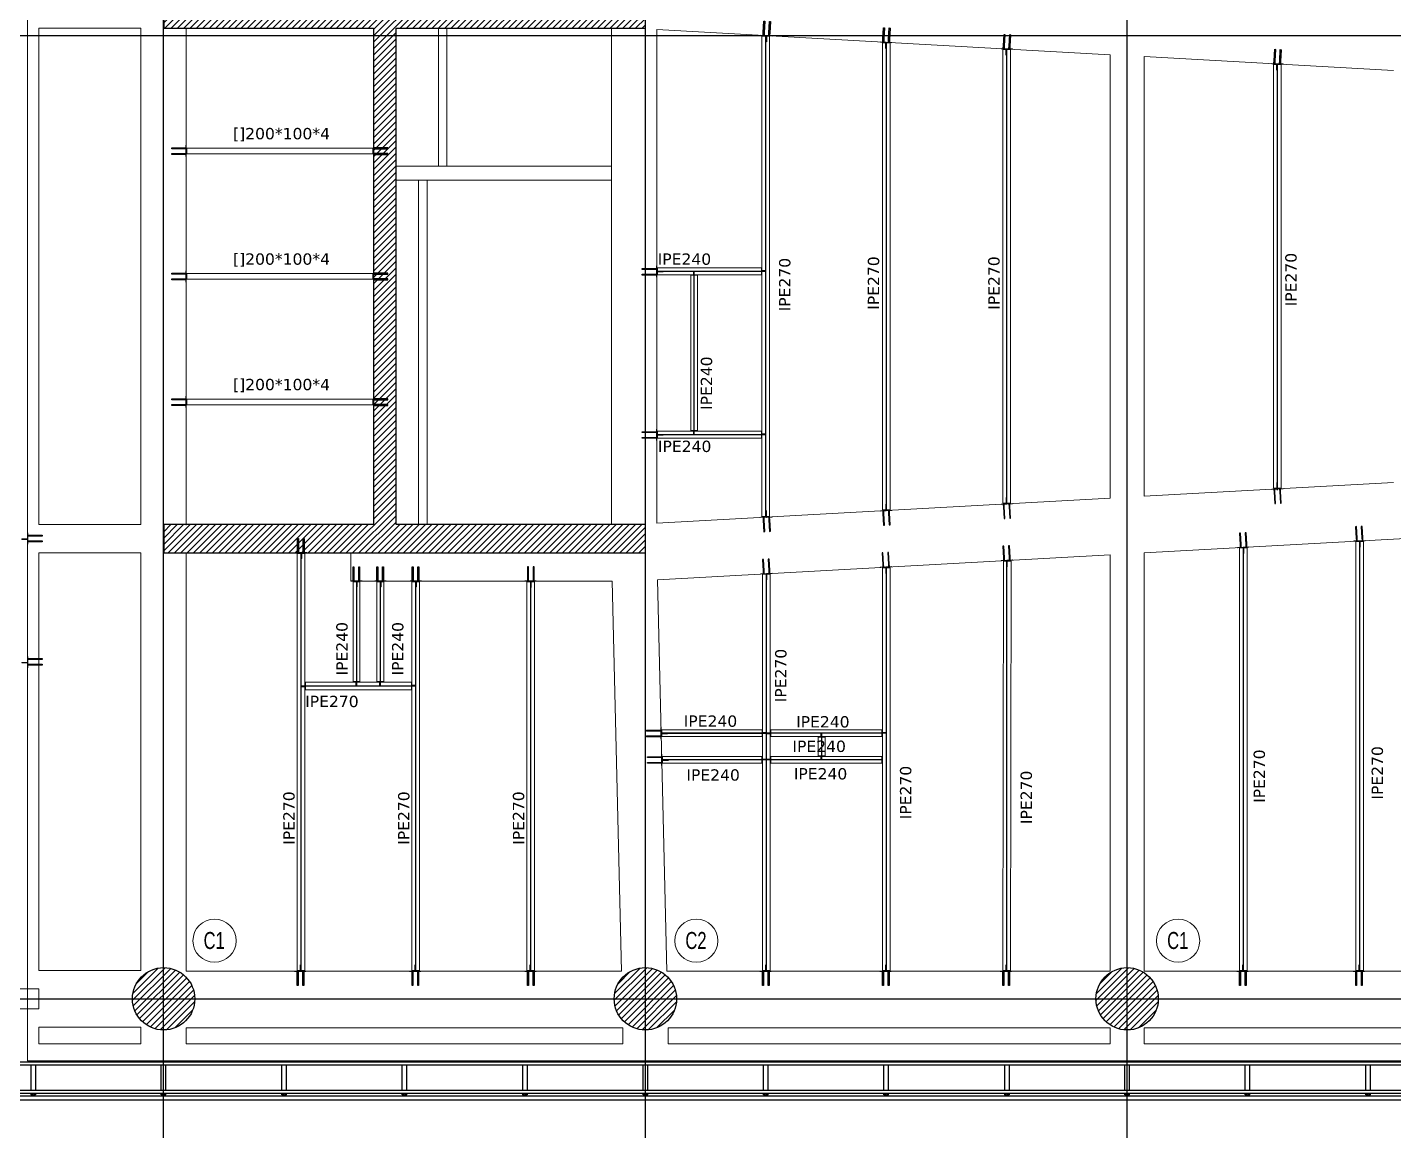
# Model space of a CAD drawing. Header units: millimetres. Extents: x -1682 to 79514, y -21906 to 33736.
# Drawn here: x 11012 to 35118, y -2327 to 17147 of the extents above; entities that cross this region are included whole.
import ezdxf
from ezdxf.enums import TextEntityAlignment as Align

# ---------------------------------------------------------------- set-up
doc = ezdxf.new("R2010")
doc.units = ezdxf.units.MM
doc.header["$LTSCALE"] = 0.9
for name, color, linetype, lineweight in [('0-2', 250, 'Continuous', 5), ('0-3', 250, 'Continuous', 5), ('A-WALL', 113, 'Continuous', 18), ('A_ALMA', 8, 'Continuous', 5), ('E_COLUMNAS-4', 1, 'Continuous', 25), ('E_TEXTO', 3, 'Continuous', 9), ('E_VIGAS', 8, 'Continuous', 9), ('E_VIGAS-1', 5, 'Continuous', 25), ('E_VIGAS-2', 10, 'Continuous', 25), ('HCB-PLATINA', 4, 'Continuous', 15), ('HCB-VIGAS', 4, 'Continuous', 15), ('VIGAS_HCB', 4, 'Continuous', 15)]:
    doc.layers.add(name, color=color, linetype=linetype, lineweight=lineweight)
for name, color, linetype in [('HCB-ACH_PANT', 253, 'Continuous'), ('HCB-ANCLAJE', 5, 'Continuous'), ('HCB-EJES', 1, 'Continuous'), ('HCB_PANTALLAS', 6, 'Continuous')]:
    doc.layers.add(name, color=color, linetype=linetype)
doc.styles.add('Arial Narrow', font='', dxfattribs={"width": 0.85, "height": 0.3})
doc.styles.add('VERDANA', font='verdana.ttf')
doc.styles.get('Arial Narrow').set_extended_font_data('Arial Narrow')

# ---------------------------------------------------------------- blocks, each defined once
blk = doc.blocks.new('EST_SFM_VIGA-METALICA-SECCION-C - EST_SFM_VIGA-METALICA-UPN100-1527742-PLANTA DE PISO 12 N_E_ _48_55m')
at = {"layer": 'E_VIGAS-2'}
for p, q in [((34.044, 0.018), (-34.827, 0.018)), ((-34.827, -0.032), (34.044, -0.032))]:
    blk.add_line(p, q, dxfattribs=at)
blk = doc.blocks.new('EST_SFM_VIGA-METALICA-SECCION-C - EST_SFM_VIGA-METALICA-UPN100-1527772-PLANTA DE PISO 12 N_E_ _48_55m')
at = {"layer": 'E_VIGAS-2'}
for p, q in [((34.942, 0.032), (-34.929, 0.032)), ((-34.929, -0.018), (34.942, -0.018))]:
    blk.add_line(p, q, dxfattribs=at)
blk = doc.blocks.new('EST_SFM_VIGA-METALICA-SECCION-C - EST_SFM_VIGA-METALICA-UPN160-1579051-PLANTA DE PISO 12 N_E_ _48_55m')
at = {"layer": 'E_VIGAS-1'}
for p, q in [((30.107, 0.047), (-30.264, 0.047)), ((-30.269, -0.018), (30.113, -0.018))]:
    blk.add_line(p, q, dxfattribs=at)
blk = doc.blocks.new('DCTIB_CNI_EST_MOD-1A-FAC_0001_rvt-2-PLANTA DE PISO 12 N_E_ _48_55m')
at = {"layer": 'E_VIGAS-1'}
for p, q in [((-68.003, 139.567), (-67.921, 139.567)), ((-68.003, 139.567), (-68.003, 139.545)), ((-68.003, 139.495), (-68.003, 139.045)), ((-67.921, 139.567), (-67.921, 139.545)), ((-67.921, 139.495), (-67.921, 139.045)), ((-65.703, 139.567), (-65.621, 139.567)), ((-65.703, 139.545), (-65.703, 139.567)), ((-65.703, 139.045), (-65.703, 139.495)), ((-65.621, 139.545), (-65.621, 139.567)), ((-65.621, 139.045), (-65.621, 139.495)), ((-63.578, 139.567), (-63.496, 139.567)), ((-63.578, 139.545), (-63.578, 139.567)), ((-63.578, 139.045), (-63.578, 139.495)), ((-63.496, 139.545), (-63.496, 139.567)), ((-63.496, 139.045), (-63.496, 139.495)), ((-61.453, 139.567), (-61.371, 139.567)), ((-61.453, 139.545), (-61.453, 139.567)), ((-61.453, 139.045), (-61.453, 139.495)), ((-61.371, 139.545), (-61.371, 139.567)), ((-61.371, 139.045), (-61.371, 139.495)), ((-59.328, 139.567), (-59.246, 139.567)), ((-59.328, 139.567), (-59.328, 139.545)), ((-59.328, 139.495), (-59.328, 139.045)), ((-59.246, 139.567), (-59.246, 139.545)), ((-59.246, 139.495), (-59.246, 139.045)), ((-57.203, 139.567), (-57.121, 139.567)), ((-57.203, 139.545), (-57.203, 139.567)), ((-57.203, 139.045), (-57.203, 139.495)), ((-57.121, 139.545), (-57.121, 139.567)), ((-57.121, 139.045), (-57.121, 139.495)), ((-55.078, 139.567), (-54.996, 139.567)), ((-55.078, 139.545), (-55.078, 139.567)), ((-55.078, 139.045), (-55.078, 139.495)), ((-54.996, 139.545), (-54.996, 139.567)), ((-54.996, 139.045), (-54.996, 139.495)), ((-52.953, 139.567), (-52.871, 139.567)), ((-52.953, 139.545), (-52.953, 139.567)), ((-52.953, 139.045), (-52.953, 139.495)), ((-52.871, 139.545), (-52.871, 139.567)), ((-52.871, 139.045), (-52.871, 139.495)), ((-50.828, 139.567), (-50.746, 139.567)), ((-50.828, 139.567), (-50.828, 139.545)), ((-50.828, 139.495), (-50.828, 139.045)), ((-50.746, 139.567), (-50.746, 139.545)), ((-50.746, 139.495), (-50.746, 139.045)), ((-48.703, 139.567), (-48.621, 139.567)), ((-48.703, 139.545), (-48.703, 139.567)), ((-48.703, 139.045), (-48.703, 139.495)), ((-48.621, 139.545), (-48.621, 139.567)), ((-48.621, 139.045), (-48.621, 139.495)), ((-46.578, 139.567), (-46.496, 139.567)), ((-46.578, 139.545), (-46.578, 139.567)), ((-46.578, 139.045), (-46.578, 139.495)), ((-46.496, 139.545), (-46.496, 139.567)), ((-46.496, 139.045), (-46.496, 139.495)), ((-44.453, 139.567), (-44.371, 139.567)), ((-44.453, 139.545), (-44.453, 139.567)), ((-44.453, 139.045), (-44.453, 139.495)), ((-44.371, 139.545), (-44.371, 139.567)), ((-44.371, 139.045), (-44.371, 139.495)), ((-68.003, 138.995), (-68.003, 138.967)), ((-68.003, 138.967), (-67.921, 138.967)), ((-68.003, 138.966), (-68.003, 138.967)), ((-67.975, 138.966), (-68.003, 138.966)), ((-67.965, 138.961), (-67.965, 138.966)), ((-67.965, 138.947), (-67.965, 138.961)), ((-67.96, 138.966), (-67.96, 138.961)), ((-67.96, 138.961), (-67.96, 138.947)), ((-67.921, 138.966), (-67.949, 138.966)), ((-67.921, 138.995), (-67.921, 138.967)), ((-67.921, 138.967), (-67.921, 138.966)), ((-65.703, 138.967), (-65.703, 138.995)), ((-65.703, 138.966), (-65.703, 138.967)), ((-65.703, 138.967), (-65.621, 138.967)), ((-65.675, 138.966), (-65.703, 138.966)), ((-65.665, 138.961), (-65.665, 138.966)), ((-65.665, 138.947), (-65.665, 138.961)), ((-65.66, 138.966), (-65.66, 138.961)), ((-65.66, 138.961), (-65.66, 138.947)), ((-65.621, 138.966), (-65.649, 138.966)), ((-65.621, 138.967), (-65.621, 138.995)), ((-65.621, 138.967), (-65.621, 138.966)), ((-63.578, 138.967), (-63.578, 138.995)), ((-63.578, 138.966), (-63.578, 138.967)), ((-63.578, 138.967), (-63.496, 138.967)), ((-63.55, 138.966), (-63.578, 138.966)), ((-63.54, 138.961), (-63.54, 138.966)), ((-63.54, 138.947), (-63.54, 138.961)), ((-63.535, 138.966), (-63.535, 138.961)), ((-63.535, 138.961), (-63.535, 138.947)), ((-63.496, 138.966), (-63.524, 138.966)), ((-63.496, 138.967), (-63.496, 138.995)), ((-63.496, 138.967), (-63.496, 138.966)), ((-61.453, 138.967), (-61.453, 138.995)), ((-61.453, 138.966), (-61.453, 138.967)), ((-61.453, 138.967), (-61.371, 138.967)), ((-61.425, 138.966), (-61.453, 138.966)), ((-61.415, 138.961), (-61.415, 138.966)), ((-61.415, 138.947), (-61.415, 138.961)), ((-61.41, 138.966), (-61.41, 138.961)), ((-61.41, 138.961), (-61.41, 138.947)), ((-61.371, 138.966), (-61.399, 138.966)), ((-61.371, 138.967), (-61.371, 138.995)), ((-61.371, 138.967), (-61.371, 138.966)), ((-59.328, 138.995), (-59.328, 138.967)), ((-59.328, 138.967), (-59.246, 138.967)), ((-59.328, 138.966), (-59.328, 138.967)), ((-59.3, 138.966), (-59.328, 138.966)), ((-59.29, 138.961), (-59.29, 138.966)), ((-59.29, 138.947), (-59.29, 138.961)), ((-59.285, 138.966), (-59.285, 138.961)), ((-59.285, 138.961), (-59.285, 138.947)), ((-59.246, 138.966), (-59.274, 138.966)), ((-59.246, 138.995), (-59.246, 138.967)), ((-59.246, 138.967), (-59.246, 138.966)), ((-57.203, 138.967), (-57.203, 138.995)), ((-57.203, 138.966), (-57.203, 138.967)), ((-57.203, 138.967), (-57.121, 138.967)), ((-57.176, 138.966), (-57.203, 138.966)), ((-57.165, 138.961), (-57.165, 138.966)), ((-57.165, 138.947), (-57.165, 138.961)), ((-57.16, 138.966), (-57.16, 138.961)), ((-57.16, 138.961), (-57.16, 138.947)), ((-57.121, 138.966), (-57.149, 138.966)), ((-57.121, 138.967), (-57.121, 138.995)), ((-57.121, 138.967), (-57.121, 138.966)), ((-55.078, 138.967), (-55.078, 138.995)), ((-55.078, 138.966), (-55.078, 138.967)), ((-55.078, 138.967), (-54.996, 138.967)), ((-55.05, 138.966), (-55.078, 138.966)), ((-55.04, 138.961), (-55.04, 138.966)), ((-55.04, 138.947), (-55.04, 138.961)), ((-55.035, 138.966), (-55.035, 138.961)), ((-55.035, 138.961), (-55.035, 138.947)), ((-54.996, 138.966), (-55.024, 138.966)), ((-54.996, 138.967), (-54.996, 138.995)), ((-54.996, 138.967), (-54.996, 138.966)), ((-52.953, 138.967), (-52.953, 138.995)), ((-52.953, 138.966), (-52.953, 138.967)), ((-52.953, 138.967), (-52.871, 138.967)), ((-52.925, 138.966), (-52.953, 138.966)), ((-52.915, 138.961), (-52.915, 138.966)), ((-52.915, 138.947), (-52.915, 138.961)), ((-52.91, 138.966), (-52.91, 138.961)), ((-52.91, 138.961), (-52.91, 138.947)), ((-52.871, 138.966), (-52.899, 138.966)), ((-52.871, 138.967), (-52.871, 138.995)), ((-52.871, 138.967), (-52.871, 138.966)), ((-50.828, 138.995), (-50.828, 138.967)), ((-50.828, 138.967), (-50.746, 138.967)), ((-50.828, 138.966), (-50.828, 138.967)), ((-50.8, 138.966), (-50.828, 138.966)), ((-50.79, 138.961), (-50.79, 138.966)), ((-50.79, 138.947), (-50.79, 138.961)), ((-50.785, 138.966), (-50.785, 138.961)), ((-50.785, 138.961), (-50.785, 138.947)), ((-50.746, 138.966), (-50.774, 138.966)), ((-50.746, 138.995), (-50.746, 138.967)), ((-50.746, 138.967), (-50.746, 138.966)), ((-48.703, 138.967), (-48.703, 138.995)), ((-48.703, 138.966), (-48.703, 138.967)), ((-48.703, 138.967), (-48.621, 138.967)), ((-48.676, 138.966), (-48.703, 138.966)), ((-48.665, 138.961), (-48.665, 138.966)), ((-48.665, 138.947), (-48.665, 138.961)), ((-48.66, 138.966), (-48.66, 138.961)), ((-48.66, 138.961), (-48.66, 138.947)), ((-48.621, 138.966), (-48.649, 138.966)), ((-48.621, 138.967), (-48.621, 138.995)), ((-48.621, 138.967), (-48.621, 138.966)), ((-46.578, 138.967), (-46.578, 138.995)), ((-46.578, 138.966), (-46.578, 138.967)), ((-46.578, 138.967), (-46.496, 138.967)), ((-46.55, 138.966), (-46.578, 138.966)), ((-46.54, 138.961), (-46.54, 138.966)), ((-46.54, 138.947), (-46.54, 138.961)), ((-46.535, 138.966), (-46.535, 138.961)), ((-46.535, 138.961), (-46.535, 138.947)), ((-46.496, 138.966), (-46.524, 138.966)), ((-46.496, 138.967), (-46.496, 138.995)), ((-46.496, 138.967), (-46.496, 138.966)), ((-44.453, 138.967), (-44.453, 138.995)), ((-44.453, 138.966), (-44.453, 138.967)), ((-44.453, 138.967), (-44.371, 138.967)), ((-44.425, 138.966), (-44.453, 138.966)), ((-44.415, 138.961), (-44.415, 138.966)), ((-44.415, 138.947), (-44.415, 138.961)), ((-44.41, 138.966), (-44.41, 138.961)), ((-44.41, 138.961), (-44.41, 138.947)), ((-44.371, 138.966), (-44.399, 138.966)), ((-44.371, 138.967), (-44.371, 138.995)), ((-44.371, 138.967), (-44.371, 138.966))]:
    blk.add_line(p, q, dxfattribs=at)
for points, knots in [([(-67.965, 138.961), (-67.965, 138.962), (-67.965, 138.963), (-67.967, 138.965), (-67.968, 138.965), (-67.97, 138.966), (-67.971, 138.966), (-67.972, 138.966), (-67.974, 138.966), (-67.975, 138.966)], [0, 0, 0, 0, 0.285714, 0.428571, 0.571429, 0.678571, 0.732143, 0.785714, 1, 1, 1, 1]), ([(-67.975, 138.966), (-67.974, 138.966), (-67.973, 138.966), (-67.97, 138.966), (-67.968, 138.965), (-67.966, 138.964), (-67.965, 138.963), (-67.965, 138.962), (-67.965, 138.961)], [0, 0, 0, 0, 0.142857, 0.285714, 0.428571, 0.571429, 0.785714, 1, 1, 1, 1]), ([(-67.96, 138.961), (-67.96, 138.962), (-67.959, 138.963), (-67.958, 138.965), (-67.956, 138.965), (-67.955, 138.966), (-67.954, 138.966), (-67.952, 138.966), (-67.95, 138.966), (-67.949, 138.966)], [0, 0, 0, 0, 0.285714, 0.428571, 0.571429, 0.678571, 0.732143, 0.785714, 1, 1, 1, 1]), ([(-67.949, 138.966), (-67.95, 138.966), (-67.951, 138.966), (-67.954, 138.966), (-67.956, 138.965), (-67.958, 138.964), (-67.959, 138.963), (-67.96, 138.962), (-67.96, 138.961)], [0, 0, 0, 0, 0.142857, 0.285714, 0.428571, 0.571429, 0.785714, 1, 1, 1, 1]), ([(-65.675, 138.966), (-65.674, 138.966), (-65.673, 138.966), (-65.67, 138.966), (-65.668, 138.965), (-65.666, 138.964), (-65.665, 138.963), (-65.665, 138.962), (-65.665, 138.961)], [0, 0, 0, 0, 0.142857, 0.285714, 0.428571, 0.571429, 0.785714, 1, 1, 1, 1]), ([(-65.665, 138.961), (-65.665, 138.962), (-65.665, 138.963), (-65.667, 138.965), (-65.668, 138.965), (-65.67, 138.966), (-65.671, 138.966), (-65.672, 138.966), (-65.674, 138.966), (-65.675, 138.966)], [0, 0, 0, 0, 0.285714, 0.428571, 0.571429, 0.678571, 0.732143, 0.785714, 1, 1, 1, 1]), ([(-65.649, 138.966), (-65.65, 138.966), (-65.651, 138.966), (-65.654, 138.966), (-65.656, 138.965), (-65.658, 138.964), (-65.659, 138.963), (-65.66, 138.962), (-65.66, 138.961)], [0, 0, 0, 0, 0.142857, 0.285714, 0.428571, 0.571429, 0.785714, 1, 1, 1, 1]), ([(-65.66, 138.961), (-65.66, 138.962), (-65.659, 138.963), (-65.658, 138.965), (-65.656, 138.965), (-65.655, 138.966), (-65.654, 138.966), (-65.652, 138.966), (-65.65, 138.966), (-65.649, 138.966)], [0, 0, 0, 0, 0.285714, 0.428571, 0.571429, 0.678571, 0.732143, 0.785714, 1, 1, 1, 1]), ([(-63.55, 138.966), (-63.549, 138.966), (-63.548, 138.966), (-63.545, 138.966), (-63.543, 138.965), (-63.541, 138.964), (-63.54, 138.963), (-63.54, 138.962), (-63.54, 138.961)], [0, 0, 0, 0, 0.142857, 0.285714, 0.428571, 0.571429, 0.785714, 1, 1, 1, 1]), ([(-63.54, 138.961), (-63.54, 138.962), (-63.54, 138.963), (-63.542, 138.965), (-63.543, 138.965), (-63.545, 138.966), (-63.546, 138.966), (-63.547, 138.966), (-63.549, 138.966), (-63.55, 138.966)], [0, 0, 0, 0, 0.285714, 0.428571, 0.571429, 0.678571, 0.732143, 0.785714, 1, 1, 1, 1]), ([(-63.524, 138.966), (-63.525, 138.966), (-63.526, 138.966), (-63.529, 138.966), (-63.531, 138.965), (-63.533, 138.964), (-63.534, 138.963), (-63.535, 138.962), (-63.535, 138.961)], [0, 0, 0, 0, 0.142857, 0.285714, 0.428571, 0.571429, 0.785714, 1, 1, 1, 1]), ([(-63.535, 138.961), (-63.535, 138.962), (-63.534, 138.963), (-63.533, 138.965), (-63.531, 138.965), (-63.53, 138.966), (-63.529, 138.966), (-63.527, 138.966), (-63.525, 138.966), (-63.524, 138.966)], [0, 0, 0, 0, 0.285714, 0.428571, 0.571429, 0.678571, 0.732143, 0.785714, 1, 1, 1, 1]), ([(-61.425, 138.966), (-61.424, 138.966), (-61.423, 138.966), (-61.42, 138.966), (-61.418, 138.965), (-61.416, 138.964), (-61.415, 138.963), (-61.415, 138.962), (-61.415, 138.961)], [0, 0, 0, 0, 0.142857, 0.285714, 0.428571, 0.571429, 0.785714, 1, 1, 1, 1]), ([(-61.415, 138.961), (-61.415, 138.962), (-61.415, 138.963), (-61.417, 138.965), (-61.418, 138.965), (-61.42, 138.966), (-61.421, 138.966), (-61.422, 138.966), (-61.424, 138.966), (-61.425, 138.966)], [0, 0, 0, 0, 0.285714, 0.428571, 0.571429, 0.678571, 0.732143, 0.785714, 1, 1, 1, 1]), ([(-61.399, 138.966), (-61.4, 138.966), (-61.401, 138.966), (-61.404, 138.966), (-61.406, 138.965), (-61.408, 138.964), (-61.409, 138.963), (-61.41, 138.962), (-61.41, 138.961)], [0, 0, 0, 0, 0.142857, 0.285714, 0.428571, 0.571429, 0.785714, 1, 1, 1, 1]), ([(-61.41, 138.961), (-61.41, 138.962), (-61.409, 138.963), (-61.408, 138.965), (-61.406, 138.965), (-61.405, 138.966), (-61.404, 138.966), (-61.402, 138.966), (-61.4, 138.966), (-61.399, 138.966)], [0, 0, 0, 0, 0.285714, 0.428571, 0.571429, 0.678571, 0.732143, 0.785714, 1, 1, 1, 1]), ([(-59.29, 138.961), (-59.29, 138.962), (-59.29, 138.963), (-59.292, 138.965), (-59.293, 138.965), (-59.295, 138.966), (-59.296, 138.966), (-59.297, 138.966), (-59.299, 138.966), (-59.3, 138.966)], [0, 0, 0, 0, 0.285714, 0.428571, 0.571429, 0.678571, 0.732143, 0.785714, 1, 1, 1, 1]), ([(-59.3, 138.966), (-59.299, 138.966), (-59.298, 138.966), (-59.295, 138.966), (-59.293, 138.965), (-59.291, 138.964), (-59.29, 138.963), (-59.29, 138.962), (-59.29, 138.961)], [0, 0, 0, 0, 0.142857, 0.285714, 0.428571, 0.571429, 0.785714, 1, 1, 1, 1]), ([(-59.285, 138.961), (-59.285, 138.962), (-59.284, 138.963), (-59.283, 138.965), (-59.281, 138.965), (-59.28, 138.966), (-59.279, 138.966), (-59.277, 138.966), (-59.275, 138.966), (-59.274, 138.966)], [0, 0, 0, 0, 0.285714, 0.428571, 0.571429, 0.678571, 0.732143, 0.785714, 1, 1, 1, 1]), ([(-59.274, 138.966), (-59.275, 138.966), (-59.276, 138.966), (-59.279, 138.966), (-59.281, 138.965), (-59.283, 138.964), (-59.284, 138.963), (-59.285, 138.962), (-59.285, 138.961)], [0, 0, 0, 0, 0.142857, 0.285714, 0.428571, 0.571429, 0.785714, 1, 1, 1, 1]), ([(-57.176, 138.966), (-57.175, 138.966), (-57.173, 138.966), (-57.171, 138.966), (-57.168, 138.965), (-57.167, 138.964), (-57.165, 138.963), (-57.165, 138.962), (-57.165, 138.961)], [0, 0, 0, 0, 0.142857, 0.285714, 0.428571, 0.571429, 0.785714, 1, 1, 1, 1]), ([(-57.165, 138.961), (-57.165, 138.962), (-57.165, 138.963), (-57.167, 138.965), (-57.168, 138.965), (-57.17, 138.966), (-57.171, 138.966), (-57.173, 138.966), (-57.174, 138.966), (-57.176, 138.966)], [0, 0, 0, 0, 0.285714, 0.428571, 0.571429, 0.678571, 0.732143, 0.785714, 1, 1, 1, 1]), ([(-57.149, 138.966), (-57.15, 138.966), (-57.152, 138.966), (-57.154, 138.966), (-57.156, 138.965), (-57.158, 138.964), (-57.16, 138.963), (-57.16, 138.962), (-57.16, 138.961)], [0, 0, 0, 0, 0.142857, 0.285714, 0.428571, 0.571429, 0.785714, 1, 1, 1, 1]), ([(-57.16, 138.961), (-57.16, 138.962), (-57.159, 138.963), (-57.158, 138.965), (-57.156, 138.965), (-57.155, 138.966), (-57.154, 138.966), (-57.152, 138.966), (-57.15, 138.966), (-57.149, 138.966)], [0, 0, 0, 0, 0.285714, 0.428571, 0.571429, 0.678571, 0.732143, 0.785714, 1, 1, 1, 1]), ([(-55.05, 138.966), (-55.049, 138.966), (-55.048, 138.966), (-55.045, 138.966), (-55.043, 138.965), (-55.041, 138.964), (-55.04, 138.963), (-55.04, 138.962), (-55.04, 138.961)], [0, 0, 0, 0, 0.142857, 0.285714, 0.428571, 0.571429, 0.785714, 1, 1, 1, 1]), ([(-55.04, 138.961), (-55.04, 138.962), (-55.04, 138.963), (-55.042, 138.965), (-55.043, 138.965), (-55.045, 138.966), (-55.046, 138.966), (-55.047, 138.966), (-55.049, 138.966), (-55.05, 138.966)], [0, 0, 0, 0, 0.285714, 0.428571, 0.571429, 0.678571, 0.732143, 0.785714, 1, 1, 1, 1]), ([(-55.024, 138.966), (-55.025, 138.966), (-55.026, 138.966), (-55.029, 138.966), (-55.031, 138.965), (-55.033, 138.964), (-55.034, 138.963), (-55.035, 138.962), (-55.035, 138.961)], [0, 0, 0, 0, 0.142857, 0.285714, 0.428571, 0.571429, 0.785714, 1, 1, 1, 1]), ([(-55.035, 138.961), (-55.035, 138.962), (-55.034, 138.963), (-55.033, 138.965), (-55.031, 138.965), (-55.03, 138.966), (-55.029, 138.966), (-55.027, 138.966), (-55.025, 138.966), (-55.024, 138.966)], [0, 0, 0, 0, 0.285714, 0.428571, 0.571429, 0.678571, 0.732143, 0.785714, 1, 1, 1, 1]), ([(-52.925, 138.966), (-52.924, 138.966), (-52.923, 138.966), (-52.92, 138.966), (-52.918, 138.965), (-52.916, 138.964), (-52.915, 138.963), (-52.915, 138.962), (-52.915, 138.961)], [0, 0, 0, 0, 0.142857, 0.285714, 0.428571, 0.571429, 0.785714, 1, 1, 1, 1]), ([(-52.915, 138.961), (-52.915, 138.962), (-52.915, 138.963), (-52.917, 138.965), (-52.918, 138.965), (-52.92, 138.966), (-52.921, 138.966), (-52.922, 138.966), (-52.924, 138.966), (-52.925, 138.966)], [0, 0, 0, 0, 0.285714, 0.428571, 0.571429, 0.678571, 0.732143, 0.785714, 1, 1, 1, 1]), ([(-52.899, 138.966), (-52.9, 138.966), (-52.901, 138.966), (-52.904, 138.966), (-52.906, 138.965), (-52.908, 138.964), (-52.909, 138.963), (-52.91, 138.962), (-52.91, 138.961)], [0, 0, 0, 0, 0.142857, 0.285714, 0.428571, 0.571429, 0.785714, 1, 1, 1, 1]), ([(-52.91, 138.961), (-52.91, 138.962), (-52.909, 138.963), (-52.908, 138.965), (-52.906, 138.965), (-52.905, 138.966), (-52.904, 138.966), (-52.902, 138.966), (-52.9, 138.966), (-52.899, 138.966)], [0, 0, 0, 0, 0.285714, 0.428571, 0.571429, 0.678571, 0.732143, 0.785714, 1, 1, 1, 1]), ([(-50.79, 138.961), (-50.79, 138.962), (-50.79, 138.963), (-50.792, 138.965), (-50.793, 138.965), (-50.795, 138.966), (-50.796, 138.966), (-50.797, 138.966), (-50.799, 138.966), (-50.8, 138.966)], [0, 0, 0, 0, 0.285714, 0.428571, 0.571429, 0.678571, 0.732143, 0.785714, 1, 1, 1, 1]), ([(-50.8, 138.966), (-50.799, 138.966), (-50.798, 138.966), (-50.795, 138.966), (-50.793, 138.965), (-50.791, 138.964), (-50.79, 138.963), (-50.79, 138.962), (-50.79, 138.961)], [0, 0, 0, 0, 0.142857, 0.285714, 0.428571, 0.571429, 0.785714, 1, 1, 1, 1]), ([(-50.785, 138.961), (-50.785, 138.962), (-50.784, 138.963), (-50.783, 138.965), (-50.781, 138.965), (-50.78, 138.966), (-50.779, 138.966), (-50.777, 138.966), (-50.775, 138.966), (-50.774, 138.966)], [0, 0, 0, 0, 0.285714, 0.428571, 0.571429, 0.678571, 0.732143, 0.785714, 1, 1, 1, 1]), ([(-50.774, 138.966), (-50.775, 138.966), (-50.776, 138.966), (-50.779, 138.966), (-50.781, 138.965), (-50.783, 138.964), (-50.784, 138.963), (-50.785, 138.962), (-50.785, 138.961)], [0, 0, 0, 0, 0.142857, 0.285714, 0.428571, 0.571429, 0.785714, 1, 1, 1, 1]), ([(-48.676, 138.966), (-48.675, 138.966), (-48.673, 138.966), (-48.671, 138.966), (-48.668, 138.965), (-48.667, 138.964), (-48.665, 138.963), (-48.665, 138.962), (-48.665, 138.961)], [0, 0, 0, 0, 0.142857, 0.285714, 0.428571, 0.571429, 0.785714, 1, 1, 1, 1]), ([(-48.665, 138.961), (-48.665, 138.962), (-48.665, 138.963), (-48.667, 138.965), (-48.668, 138.965), (-48.67, 138.966), (-48.671, 138.966), (-48.673, 138.966), (-48.674, 138.966), (-48.676, 138.966)], [0, 0, 0, 0, 0.285714, 0.428571, 0.571429, 0.678571, 0.732143, 0.785714, 1, 1, 1, 1]), ([(-48.649, 138.966), (-48.65, 138.966), (-48.652, 138.966), (-48.654, 138.966), (-48.656, 138.965), (-48.658, 138.964), (-48.66, 138.963), (-48.66, 138.962), (-48.66, 138.961)], [0, 0, 0, 0, 0.142857, 0.285714, 0.428571, 0.571429, 0.785714, 1, 1, 1, 1]), ([(-48.66, 138.961), (-48.66, 138.962), (-48.659, 138.963), (-48.658, 138.965), (-48.656, 138.965), (-48.655, 138.966), (-48.654, 138.966), (-48.652, 138.966), (-48.65, 138.966), (-48.649, 138.966)], [0, 0, 0, 0, 0.285714, 0.428571, 0.571429, 0.678571, 0.732143, 0.785714, 1, 1, 1, 1]), ([(-46.55, 138.966), (-46.549, 138.966), (-46.548, 138.966), (-46.545, 138.966), (-46.543, 138.965), (-46.541, 138.964), (-46.54, 138.963), (-46.54, 138.962), (-46.54, 138.961)], [0, 0, 0, 0, 0.142857, 0.285714, 0.428571, 0.571429, 0.785714, 1, 1, 1, 1]), ([(-46.54, 138.961), (-46.54, 138.962), (-46.54, 138.963), (-46.542, 138.965), (-46.543, 138.965), (-46.545, 138.966), (-46.546, 138.966), (-46.547, 138.966), (-46.549, 138.966), (-46.55, 138.966)], [0, 0, 0, 0, 0.285714, 0.428571, 0.571429, 0.678571, 0.732143, 0.785714, 1, 1, 1, 1]), ([(-46.524, 138.966), (-46.525, 138.966), (-46.526, 138.966), (-46.529, 138.966), (-46.531, 138.965), (-46.533, 138.964), (-46.534, 138.963), (-46.535, 138.962), (-46.535, 138.961)], [0, 0, 0, 0, 0.142857, 0.285714, 0.428571, 0.571429, 0.785714, 1, 1, 1, 1]), ([(-46.535, 138.961), (-46.535, 138.962), (-46.534, 138.963), (-46.533, 138.965), (-46.531, 138.965), (-46.53, 138.966), (-46.529, 138.966), (-46.527, 138.966), (-46.525, 138.966), (-46.524, 138.966)], [0, 0, 0, 0, 0.285714, 0.428571, 0.571429, 0.678571, 0.732143, 0.785714, 1, 1, 1, 1]), ([(-44.425, 138.966), (-44.424, 138.966), (-44.423, 138.966), (-44.42, 138.966), (-44.418, 138.965), (-44.416, 138.964), (-44.415, 138.963), (-44.415, 138.962), (-44.415, 138.961)], [0, 0, 0, 0, 0.142857, 0.285714, 0.428571, 0.571429, 0.785714, 1, 1, 1, 1]), ([(-44.415, 138.961), (-44.415, 138.962), (-44.415, 138.963), (-44.417, 138.965), (-44.418, 138.965), (-44.42, 138.966), (-44.421, 138.966), (-44.422, 138.966), (-44.424, 138.966), (-44.425, 138.966)], [0, 0, 0, 0, 0.285714, 0.428571, 0.571429, 0.678571, 0.732143, 0.785714, 1, 1, 1, 1]), ([(-44.399, 138.966), (-44.4, 138.966), (-44.401, 138.966), (-44.404, 138.966), (-44.406, 138.965), (-44.408, 138.964), (-44.409, 138.963), (-44.41, 138.962), (-44.41, 138.961)], [0, 0, 0, 0, 0.142857, 0.285714, 0.428571, 0.571429, 0.785714, 1, 1, 1, 1]), ([(-44.41, 138.961), (-44.41, 138.962), (-44.409, 138.963), (-44.408, 138.965), (-44.406, 138.965), (-44.405, 138.966), (-44.404, 138.966), (-44.402, 138.966), (-44.4, 138.966), (-44.399, 138.966)], [0, 0, 0, 0, 0.285714, 0.428571, 0.571429, 0.678571, 0.732143, 0.785714, 1, 1, 1, 1])]:
    blk.add_open_spline(points, degree=3, knots=knots, dxfattribs=at)
for name, p in [('EST_SFM_VIGA-METALICA-SECCION-C - EST_SFM_VIGA-METALICA-UPN100-1527742-PLANTA DE PISO 12 N_E_ _48_55m', (-39.77, 139.527)), ('EST_SFM_VIGA-METALICA-SECCION-C - EST_SFM_VIGA-METALICA-UPN160-1579051-PLANTA DE PISO 12 N_E_ _48_55m', (-40.084, 138.9)), ('EST_SFM_VIGA-METALICA-SECCION-C - EST_SFM_VIGA-METALICA-UPN100-1527772-PLANTA DE PISO 12 N_E_ _48_55m', (-40.169, 139.013))]:
    blk.add_blockref(name, p, dxfattribs=at)
blk = doc.blocks.new('CNI_TAG COLUMNAS CONCRETO MARCA - CNI_COLUMNA CONCRETO-582370-PLANTA DE PISO 12 N_E_ _48_55m')
at = {"layer": 'E_TEXTO'}
for start, end in [(360, 180), (180, 360)]:
    blk.add_arc((0.00026, -0.00015), 0.00254, start, end, dxfattribs=at)
blk = doc.blocks.new('CX-CONC')
at = {"layer": 'HCB-ANCLAJE'}
for points in [[(-50, -8), (-46, -6), (-42, -8), (-40, -8), (-38, -14), (-38, -52), (-38, -256), (-54, -256), (-54, -52), (-54, -14), (-52, -8)], [(50, -8), (54, -6), (58, -8), (60, -8), (62, -14), (62, -52), (62, -256), (46, -256), (46, -52), (46, -14), (48, -8)]]:
    blk.add_lwpolyline(points, close=True, dxfattribs=at)
at = {"layer": 'HCB-PLATINA'}
blk.add_lwpolyline([(-100, -6), (100, -6), (100, 0), (-100, 0)], close=True, dxfattribs=at)

msp = doc.modelspace()

# ---------------------------------------------------------------- hatches: boundary and pattern name
at = {"layer": 'HCB-ACH_PANT'}
h = msp.add_hatch(dxfattribs=at)
h.set_pattern_fill('ANSI31', color=256, scale=25)
h.set_pattern_definition([(45, (-16260.55, -55448.78), (-56.1266, 56.1266), [])])
h.paths.add_polyline_path([(13419.1, 8370.1), (13419.1, 7870.1), (21919.1, 7870.1), (21919.1, 8370.1), (17519, 8370.1), (17519, 17130.1), (21919.1, 17130.1), (21919.1, 17630.1), (13419.1, 17630.1), (13419.1, 17130.1), (17119, 17130.1), (17119, 8370.1)])
h = msp.add_hatch(dxfattribs=at)
h.set_pattern_fill('ANSI31', color=256, scale=25)
h.set_pattern_definition([(45, (769.764, -3e-10), (-56.1266, 56.1266), [])])
edge = h.paths.add_edge_path()
edge.add_arc((13416, 0), 550, 0, 360)
h = msp.add_hatch(dxfattribs=at)
h.set_pattern_fill('ANSI31', color=256, scale=25)
h.set_pattern_definition([(45, (9269.764, -3e-10), (-56.1266, 56.1266), [])])
edge = h.paths.add_edge_path()
edge.add_arc((21916, 0), 550, 0, 360)
h = msp.add_hatch(dxfattribs=at)
h.set_pattern_fill('ANSI31', color=256, scale=25)
h.set_pattern_definition([(45, (17769.764, -3e-10), (-56.1266, 56.1266), [])])
edge = h.paths.add_edge_path()
edge.add_arc((30416, 0), 550, 0, 360)

# ---------------------------------------------------------------- linework, layer by layer
for points in [[(24044.2, 16889.2), (24044.2, 16999.2), (24050.2, 16999.2), (24050.2, 16889.2)], [(26156.8, 16772.1), (26156.8, 16882.1), (26162.8, 16882.1), (26162.8, 16772.1)], [(28281.7, 16654.7), (28281.7, 16764.7), (28287.7, 16764.7), (28287.7, 16654.7)], [(33056.7, 16390.4), (33056.7, 16500.4), (33062.7, 16500.4), (33062.7, 16390.4)], [(22227.2, 12830.5), (22117.2, 12830.5), (22117.2, 12836.5), (22227.2, 12836.5)], [(22227.2, 9948.9), (22117.2, 9948.9), (22117.2, 9954.9), (22227.2, 9954.9)], [(33056.7, 9111.7), (33056.7, 9001.7), (33062.7, 9001.7), (33062.7, 9111.7)], [(26156.5, 8730.5), (26156.5, 8620.5), (26162.5, 8620.5), (26162.5, 8730.5)], [(28281.5, 8847.9), (28281.5, 8737.9), (28287.5, 8737.9), (28287.5, 8847.9)], [(24044.4, 8613.9), (24044.4, 8503.9), (24050.4, 8503.9), (24050.4, 8613.9)], [(32475.5, 7857.5), (32475.5, 7967.5), (32469.5, 7967.5), (32469.5, 7857.5)], [(34525.3, 7970.7), (34525.3, 8080.7), (34519.3, 8080.7), (34519.3, 7970.7)], [(28300.3, 7626.8), (28300.3, 7736.8), (28294.3, 7736.8), (28294.3, 7626.8)], [(24060.5, 7393.1), (24060.5, 7503.1), (24054.5, 7503.1), (24054.5, 7393.1)], [(26162.7, 7509.1), (26162.7, 7619.1), (26156.7, 7619.1), (26156.7, 7509.1)], [(19900.2, 7260.2), (19900.2, 7370.2), (19894.2, 7370.2), (19894.2, 7260.2)], [(22304.5, 4679.3), (22194.5, 4679.3), (22194.5, 4685.3), (22304.5, 4685.3)], [(22318.7, 4209.3), (22208.7, 4209.3), (22208.7, 4215.3), (22318.7, 4215.3)], [(15837.6, 600), (15837.6, 490), (15831.6, 490), (15831.6, 600)], [(17862.6, 600), (17862.6, 490), (17856.6, 490), (17856.6, 600)], [(19887.6, 600.1), (19887.6, 490.1), (19881.6, 490.1), (19881.6, 600.1)], [(24047.9, 600.1), (24047.9, 490.1), (24041.9, 490.1), (24041.9, 600.1)], [(26162.7, 600.1), (26162.7, 490.1), (26156.7, 490.1), (26156.7, 600.1)], [(28287.7, 600.1), (28287.7, 490.1), (28281.7, 490.1), (28281.7, 600.1)], [(32462.7, 600.1), (32462.7, 490.1), (32456.7, 490.1), (32456.7, 600.1)], [(34512.7, 600.1), (34512.7, 490.1), (34506.7, 490.1), (34506.7, 600.1)]]:
    msp.add_lwpolyline(points, close=True)
at = {"layer": '0-2'}
msp.add_line((17112.4, 17130.2), (17113, 17130.5), dxfattribs=at)
at = {"layer": 'A-WALL'}
msp.add_line((13565.9, 8370.1), (13815.9, 8370.1), dxfattribs=at)
at = {"layer": 'A_ALMA'}
for p, q in [((24037.6, 8513.5), (24037.6, 16989.6)), ((24044.2, 8513.5), (24044.2, 16989.6)), ((26162.6, 8630.8), (26162.6, 16872)), ((26169.2, 8630.8), (26169.2, 16872)), ((28287.6, 8748.2), (28287.6, 16754.4)), ((28294.2, 8748.2), (28294.2, 16754.4)), ((33062.7, 8978.8), (33062.7, 16490.4)), ((33069.3, 8978.8), (33069.3, 16490.4)), ((22127.2, 12842.7), (23963.4, 12842.7)), ((22127.2, 12836.5), (23964.5, 12836.5)), ((22773, 10028.2), (22773, 12770.3)), ((22779.2, 10028.2), (22779.2, 12770.3)), ((22127.2, 9961), (23963.4, 9961)), ((22127.2, 9954.8), (23964.5, 9954.8)), ((32462.6, 510), (32462.6, 7957.5)), ((32469.2, 500.1), (32469.2, 7957.5)), ((34512.6, 8080.3), (34512.6, 8080.3)), ((34512.6, 510), (34512.6, 8071.2)), ((34519.2, 500.1), (34519.2, 8080.7)), ((15837.6, 510), (15837.6, 7860.2)), ((15844.2, 500), (15844.2, 7860.2)), ((28287.7, 510), (28287.7, 7726.7)), ((28294.3, 510), (28294.3, 7726.7)), ((24047.9, 510), (24047.9, 7492.5)), ((24054.5, 510), (24054.5, 7492.5)), ((26162.7, 512.7), (26162.7, 7609.3)), ((26169.3, 512.7), (26169.3, 7609.3)), ((16817.8, 5600.1), (16817.8, 7360.2)), ((16824, 5600.1), (16824, 7360.2)), ((17237.8, 5600.1), (17237.8, 7360.2)), ((17244, 5600.1), (17244, 7360.2)), ((17862.6, 510), (17862.6, 7360.2)), ((17869.2, 510), (17869.2, 7360.2)), ((19887.6, 500), (19887.6, 7360.1)), ((19894.2, 500), (19894.2, 7360.1)), ((15921.2, 5525.9), (17785.7, 5525.9)), ((15921.2, 5519.3), (17785.7, 5519.3)), ((22205.9, 4691.9), (23973.7, 4691.9)), ((22205.9, 4685.7), (23974.6, 4685.7)), ((24128.7, 4693), (26088.5, 4693)), ((24129.7, 4686.8), (26089.5, 4686.8)), ((25023.1, 4467), (25023.1, 4618.7)), ((25029.3, 4288.7), (25029.3, 4619.4)), ((25024.1, 4288.7), (25024.1, 4442.8)), ((22218.7, 4222.2), (23973.2, 4222.2)), ((22218.7, 4216), (23973.2, 4216)), ((24129.7, 4222.2), (26089.5, 4222.2)), ((24129.7, 4216), (26089.5, 4216))]:
    msp.add_line(p, q, dxfattribs=at)
at = {"layer": 'E_COLUMNAS-4', "color": 6}
for centre in [(13416, 0), (21916, 0), (30416, 0)]:
    msp.add_circle(centre, 550, dxfattribs=at)
at = {"layer": 'E_VIGAS', "color": 30, "true_color": 0xf26722}
for p, q in [((13816.9, 17120.2), (13816.9, 8360.2)), ((17516.1, 14697.8), (21316.1, 14697.8)), ((21316.1, 14447.8), (17516.1, 14447.8)), ((13816.9, 7860.2), (13816.9, 490))]:
    msp.add_line(p, q, dxfattribs=at)
at = {"layer": 'E_VIGAS'}
for points in [[(11017, 26595.9), (11017, -1095.9), (66817.2, -1095.8), (66817.1, 26595.9)], [(11217, 17132.5), (11217, 8370.1), (13016.9, 8370.1), (13016.9, 17132.5)], [(38588.7, 490), (38704.6, 8125.2), (35325, 8125.2), (30717, 7870.6), (30717, 490)], [(13016.9, 500), (13016.9, 7870.2), (11217, 7870.1), (11217, 500)], [(30117, 490), (30117, 7837.5), (22130.9, 7396.4), (22296.8, 490)], [(13016.9, -795.9), (13016.9, -500), (11217, -500), (11217, -795.9)], [(38573.5, -510), (30717, -510), (30717, -795.9), (38569.2, -795.9)]]:
    msp.add_lwpolyline(points, close=True, dxfattribs=at)
for points in [[(18416.1, 17127.8), (18416.1, 14697.8), (18266.1, 14697.8), (18266.1, 17127.8)], [(21317.2, 8370.2), (21317.2, 8370.2), (21317.2, 17130.2), (21317.2, 17130.2)], [(22117.1, 8397.2), (30117, 8839), (30117, 16663.4), (22117.2, 17106.2), (22117.2, 8397.2)], [(35117.2, 16386.6), (30717, 16630.1), (30717, 8872.2), (35117.2, 9115.2)], [(17916.1, 8367.8), (17916, 14447.8), (18066, 14447.8), (18066.1, 8367.8)], [(13816.9, 490), (21496.6, 490), (21331.3, 7370.2), (17181.9, 7370.2), (16881.5, 7370.2), (16717, 7370.2), (16717, 7870.1)], [(21516.9, -795.9), (21516.9, -510), (13816.9, -510), (13816.9, -795.9), (21516.9, -795.9)], [(22316.9, -795.9), (30117, -795.9), (30117, -510), (22316.9, -510), (22316.9, -795.9)]]:
    msp.add_lwpolyline(points, dxfattribs=at)
at = {"layer": 'HCB-EJES'}
for p, q in [((13416, -5780.2), (13416, 31280.5)), ((21916, -5780.2), (21916, 31280.5)), ((30416, -5780.2), (30416, 31280.5)), ((-182.3, 17000), (78014.3, 17000)), ((-182.3, 0), (78014.3, 0))]:
    msp.add_line(p, q, dxfattribs=at)
at = {"layer": 'HCB-VIGAS'}
for points in [[(22773, 12836.5), (22763, 12836.5), (22763, 12780.1), (22773, 12780.1)], [(22773, 12770.3), (22779.2, 12770.1), (22779.2, 12826.5), (22773, 12826.5)], [(23963.4, 12842.7), (23963.4, 12836.5), (24027.6, 12836.5), (24027.6, 12842.7)], [(24037.6, 12842.7), (24037.6, 12852.7), (23973.4, 12852.7), (23973.4, 12842.7)], [(22773, 9961), (22763, 9961), (22763, 10018.5), (22773, 10018.5)], [(22773, 10028.5), (22779.2, 10028.2), (22779.2, 9971), (22773, 9971)], [(23963.4, 9961), (23963.4, 9954.8), (24027.6, 9954.8), (24027.6, 9961)], [(24037.6, 9961), (24037.6, 9971), (23973.4, 9971), (23973.4, 9961)], [(10917, 8109), (11017, 8109), (11017, 8119), (10917, 8119)], [(15844.2, 7870.1), (15854.2, 7870.1), (15854.2, 7770.1), (15844.2, 7770.1)], [(16824, 7370.2), (16834, 7370.2), (16834, 7270.2), (16824, 7270.2)], [(17244, 7370.2), (17254, 7370.2), (17254, 7270.2), (17244, 7270.2)], [(17869.2, 7370.2), (17879.2, 7370.2), (17879.2, 7270.2), (17869.2, 7270.2)], [(10917, 5929.1), (11017, 5929.1), (11017, 5939.1), (10917, 5939.1)], [(16817.8, 5525.9), (16807.8, 5525.9), (16807.8, 5590.1), (16817.8, 5590.1)], [(16817.8, 5600.1), (16824, 5600.1), (16824, 5535.9), (16817.8, 5535.9)], [(17237.8, 5525.9), (17227.8, 5525.9), (17227.8, 5590.1), (17237.8, 5590.1)], [(17237.8, 5600.1), (17244, 5600.1), (17244, 5535.9), (17237.8, 5535.9)], [(15844.2, 5519.3), (15844.2, 5509.3), (15908.4, 5509.3), (15908.4, 5519.3)], [(15918.4, 5519.3), (15918.4, 5525.9), (15854.2, 5525.9), (15854.2, 5519.3)], [(17788.4, 5519.3), (17788.4, 5525.9), (17852.6, 5525.9), (17852.6, 5519.3)], [(17862.6, 5525.9), (17862.6, 5535.9), (17798.4, 5535.9), (17798.4, 5525.9)], [(23973.7, 4691.9), (23973.7, 4685.7), (24037.9, 4685.7), (24037.9, 4691.9)], [(24047.9, 4691.9), (24047.9, 4701.9), (23983.7, 4701.9), (23983.7, 4691.9)], [(24054.5, 4686.8), (24054.5, 4676.8), (24118.7, 4676.8), (24118.7, 4686.8)], [(24128.7, 4686.8), (24128.7, 4693), (24064.5, 4693), (24064.5, 4686.8)], [(25023.1, 4686.8), (25013.1, 4686.8), (25013.1, 4629.1), (25023.1, 4629.1)], [(25023.1, 4619.4), (25029.3, 4619.4), (25029.3, 4676.8), (25023.1, 4676.8)], [(26088.5, 4693), (26088.5, 4686.8), (26152.7, 4686.8), (26152.7, 4693)], [(26162.7, 4693), (26162.7, 4703), (26098.5, 4703), (26098.5, 4693)], [(23973.2, 4222.2), (23973.2, 4216), (24037.9, 4216), (24037.9, 4222.2)], [(24047.9, 4222.2), (24047.9, 4232.2), (23983.7, 4232.2), (23983.7, 4222.2)], [(24054.5, 4222.2), (24054.5, 4232.2), (24118.7, 4232.2), (24118.7, 4222.2)], [(24129.7, 4216), (24129.7, 4222.2), (24064.5, 4222.2), (24064.5, 4216)], [(25024.1, 4222.2), (25014.1, 4222.2), (25014.1, 4278.7), (25024.1, 4278.7)], [(25024.1, 4288.7), (25029.3, 4288.7), (25029.3, 4232.2), (25024.1, 4232.2)]]:
    msp.add_lwpolyline(points, close=True, dxfattribs=at)
at = {"layer": 'HCB_PANTALLAS'}
msp.add_lwpolyline([(13419.1, 8370.1), (13419.1, 7870.1), (21919.1, 7870.1), (21919.1, 8370.1), (17519, 8370.1), (17519, 17130.1), (21919.1, 17130.1), (21919.1, 17630.1), (13419.1, 17630.1), (13419.1, 17130.1), (17119, 17130.1), (17119, 8370.1)], close=True, dxfattribs=at)
at = {"layer": 'VIGAS_HCB'}
for points in [[(23973.4, 16989.2), (24108.4, 16989.2), (24108.4, 8513.9), (23973.4, 8513.9)], [(26098.4, 8630.5), (26233.4, 8630.5), (26233.4, 16872.1), (26098.4, 16872.1)], [(28223.4, 8747.9), (28358.4, 8747.9), (28358.2, 16754.6), (28223.2, 16754.6)], [(32998.5, 16490.4), (33133.5, 16490.4), (33133.5, 9011.7), (32998.5, 9011.7)], [(17109, 14915.1), (13826.1, 14915.1), (13826.9, 14915.1), (13826.9, 15015.1), (17109, 15015.1)], [(17109, 12701.8), (13826.1, 12701.8), (13826.9, 12701.8), (13826.9, 12801.8), (17109, 12801.8)], [(23963.4, 12780.1), (22127.2, 12780.1), (22127.2, 12900.1), (23963.4, 12900.1)], [(22716.1, 10028.5), (22836.1, 10028.5), (22836.1, 12770.1), (22716.1, 12770.1)], [(17109, 10486.8), (13826.1, 10486.8), (13826.9, 10486.8), (13826.9, 10586.8), (17109, 10586.8)], [(22127.2, 10018.5), (23963.4, 10018.5), (23963.4, 9898.5), (22127.2, 9898.5)], [(32398.4, 500.1), (32533.4, 500.1), (32533.4, 7957.5), (32398.4, 7957.5)], [(34448.4, 500.1), (34583.4, 500.1), (34586.7, 8071.2), (34451.7, 8071.2)], [(15773.5, 7860.1), (15908.4, 7860.1), (15908.4, 500), (15773.5, 500)], [(28234.5, 7727.3), (28369.5, 7727.3), (28358.5, 500.1), (28223.5, 500.1)], [(23983.7, 7493.1), (24118.7, 7493.1), (24118.7, 500.1), (23983.7, 500.1)], [(26098.5, 7609.1), (26233.5, 7609.1), (26233.5, 500.1), (26098.5, 500.1)], [(16760.9, 5600.1), (16880.9, 5600.1), (16880.9, 7360.2), (16760.9, 7360.2)], [(17180.9, 5600.1), (17300.9, 5600.1), (17300.9, 7360.2), (17180.9, 7360.2)], [(17798.4, 7360.2), (17933.4, 7360.2), (17933.4, 500), (17798.4, 500)], [(19823.4, 7360.2), (19958.4, 7360.2), (19958.4, 500), (19823.4, 500)], [(15918.4, 5590.1), (17788.4, 5590.1), (17788.4, 5455.1), (15918.4, 5455.1)], [(23973.7, 4629.1), (22204.5, 4628.8), (22204.5, 4748.8), (23973.7, 4749.1)], [(26088.5, 4629.1), (24128.7, 4629.1), (24128.7, 4749.1), (26088.5, 4749.1)], [(24966.2, 4288.7), (25086.2, 4288.7), (25086.2, 4619.4), (24966.2, 4619.4)], [(23973.2, 4159.1), (22217.2, 4158.9), (22217.2, 4278.9), (23973.2, 4279.1)], [(26089.5, 4159.1), (24129.7, 4158.3), (24129.7, 4278.3), (26089.5, 4279.1)], [(5152, -175.4), (11217, -175), (11217, 175), (5152, 174.6)]]:
    msp.add_lwpolyline(points, close=True, dxfattribs=at)

# ---------------------------------------------------------------- block references
for p, rotation in [((24054.1, 16999), 176.8317488168268), ((26166.4, 16881.8), 176.8317488168268), ((28291.3, 16764.4), 176.8317488168268), ((33066.3, 16500.1), 176.8317488168268), ((13816.9, 14965.2), 270), ((13816.9, 12751.8), 270), ((22117.1, 12836.5), 270), ((13816.9, 10536.8), 270), ((22117.1, 9954.9), 270), ((11016.9, 8122.6), 90), ((15840.9, 7870.1), 180), ((16820.7, 7370.2), 180), ((17240.7, 7370.2), 180), ((17865.9, 7370.2), 180), ((11016.9, 5942.7), 90), ((22194.5, 4688.8), 270), ((22208.6, 4218.9), 270)]:
    msp.add_blockref('CX-CONC', p, dxfattribs=dict(rotation=rotation))
at = {"xscale": -1}
for p, rotation in [((17119, 14965.2), 90), ((17119, 12751.8), 90), ((17119, 10536.8), 90), ((33066.4, 9002), 3.168251183173191), ((28291.1, 8738.2), 3.168251183173191), ((24054.1, 8504.1), 3.168251183173191), ((26166.1, 8620.8), 3.168251183173191), ((32465.8, 7967.3), 183.1682511831732), ((34515.6, 8080.4), 183.1682511831732), ((28290.6, 7736.6), 183.1682511831732), ((24050.8, 7502.8), 183.1682511831732), ((26159.6, 7618.9), 183.1682511831732), ((19890.6, 7370.2), 180)]:
    msp.add_blockref('CX-CONC', p, dxfattribs=dict(at, rotation=rotation))
for p in [(15828.1, 490), (17853.1, 490), (19890.6, 490.1), (24038.3, 490.1), (26153.1, 490.1), (28278.1, 490.1), (32453.1, 490.1), (34503.1, 490.1)]:
    msp.add_blockref('CX-CONC', p)
at = {"layer": '0-3', "xscale": 999.9999999999933, "yscale": 999.9999999999933, "zscale": 999.9999999999933}
msp.add_blockref('DCTIB_CNI_EST_MOD-1A-FAC_0001_rvt-2-PLANTA DE PISO 12 N_E_ _48_55m', (79078.1, -140662.4), dxfattribs=at)
at = {"layer": 'E_TEXTO', "xscale": 149999.9999999989, "yscale": 149999.9999999989, "zscale": 149999.9999999989}
for p in [(14276.2, 1048.4), (22776.2, 1048.4), (31276.2, 1048.4)]:
    msp.add_blockref('CNI_TAG COLUMNAS CONCRETO MARCA - CNI_COLUMNA CONCRETO-582370-PLANTA DE PISO 12 N_E_ _48_55m', p, dxfattribs=at)

# ---------------------------------------------------------------- texts
at = {"layer": 'E_TEXTO', "style": 'VERDANA'}
for p in [(15496.8, 15171), (15496.8, 12957.6), (15496.8, 10742.6)]:
    msp.add_text('[]200*100*4', height=200, dxfattribs=at).set_placement(p, align=Align.CENTER)
at = {"layer": 'E_TEXTO', "attachment_point": 1}
for s, insert, char_height, width, style in [('IPE240', (22133.5, 13156), 200, 1206.139, 'VERDANA'), ('IPE240', (22136.9, 9851.6), 200, 1206.139, 'VERDANA'), ('IPE270', (15913.9, 5348.9), 200, 1206.139, 'VERDANA'), ('IPE240', (22593, 5001.7), 200, 1206.139, 'VERDANA'), ('IPE240', (24575.4, 4989.5), 200, 1206.139, 'VERDANA'), ('IPE240', (24510.6, 4557.1), 200, 1206.139, 'VERDANA'), ('IPE240', (22639.9, 4051.1), 200, 1206.139, 'VERDANA'), ('IPE240', (24534.5, 4072.2), 200, 1206.139, 'VERDANA'), ('C1', (14122, 1179.6), 300, 459.968, 'Arial Narrow'), ('C2', (22622, 1179.6), 300, 459.968, 'Arial Narrow'), ('C1', (31122, 1179.6), 300, 459.968, 'Arial Narrow')]:
    msp.add_mtext(s, dxfattribs=dict(at, insert=insert, char_height=char_height, width=width, style=style))
at = {"layer": 'E_TEXTO', "char_height": 200, "width": 1206.139, "attachment_point": 1, "rotation": 90, "style": 'VERDANA'}
for s, insert in [('IPE270', (24274.5, 12134.5)), ('IPE270', (25840.5, 12162.2)), ('IPE270', (27965.5, 12162)), ('IPE270', (33205.8, 12223)), ('IPE240', (22894, 10394.5)), ('IPE240', (16462.6, 5707.4)), ('IPE240', (17446.6, 5707.4)), ('IPE270', (24204.8, 5234.5)), ('IPE270', (32647.1, 3458.5)), ('IPE270', (34729.3, 3516.7)), ('IPE270', (26407.7, 3169.5)), ('IPE270', (28535.8, 3084.3)), ('IPE270', (15527.8, 2718.6)), ('IPE270', (17552.8, 2718.6)), ('IPE270', (19577.8, 2718.6))]:
    msp.add_mtext(s, dxfattribs=dict(at, insert=insert))

doc.saveas('drawing.dxf')
